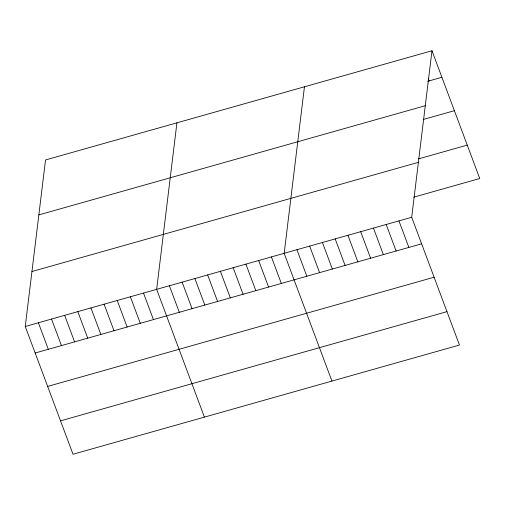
<?xml version="1.0" encoding="UTF-8"?>
<svg xmlns="http://www.w3.org/2000/svg" width="505" height="505" viewBox="0 0 505 505"><rect width="100%" height="100%" fill="white"/><g stroke="black" fill="none" stroke-linecap="round" stroke-linejoin="round"><path stroke-width="0.76" d="M431.983 50.753L411.695 217.276L459.468 345.041L73.017 454.248L25.25 326.483L45.532 159.959L431.983 50.753L479.75 178.518L413.734 197.171M176.927 122.829L156.645 289.352L204.411 417.117M304.452 86.791L284.17 253.314L331.937 381.079M427.647 81.311L441.9 77.284M38.841 214.909L425.286 105.709M423.632 119.382L454.393 110.696M418.5 158.892L467.258 145.112M31.941 271.526L418.392 162.326M25.25 326.483L411.695 217.276M35.167 353.014L421.618 243.808M47.659 386.42L434.104 277.22M60.531 420.842L446.976 311.635M428.322 78.679L429.149 80.888M398.944 220.881L408.861 247.412M386.192 224.485L396.109 251.017M373.435 228.09L383.358 254.621M360.684 231.694L370.607 258.225M347.932 235.298L357.849 261.83M335.181 238.903L345.098 265.434M322.43 242.501L332.347 269.039M309.672 246.105L319.596 272.637M296.921 249.71L306.844 276.241M271.419 256.919L281.335 283.45M258.661 260.523L268.584 287.055M245.91 264.128L255.833 290.659M233.159 267.732L243.075 294.264M220.407 271.33L230.324 297.868M207.65 274.935L217.573 301.466M194.898 278.539L204.822 305.07M182.147 282.143L192.064 308.675M169.396 285.748L179.313 312.279M143.502 293.064L153.425 319.596M130.366 296.776L140.283 323.307M117.223 300.488L127.146 327.025M104.087 304.206L114.004 330.737M90.944 307.917L100.867 334.449M77.808 311.629L87.725 338.161M64.665 315.341L74.588 341.872M51.529 319.053L61.446 345.584M38.386 322.771L48.31 349.302"/></g></svg>
